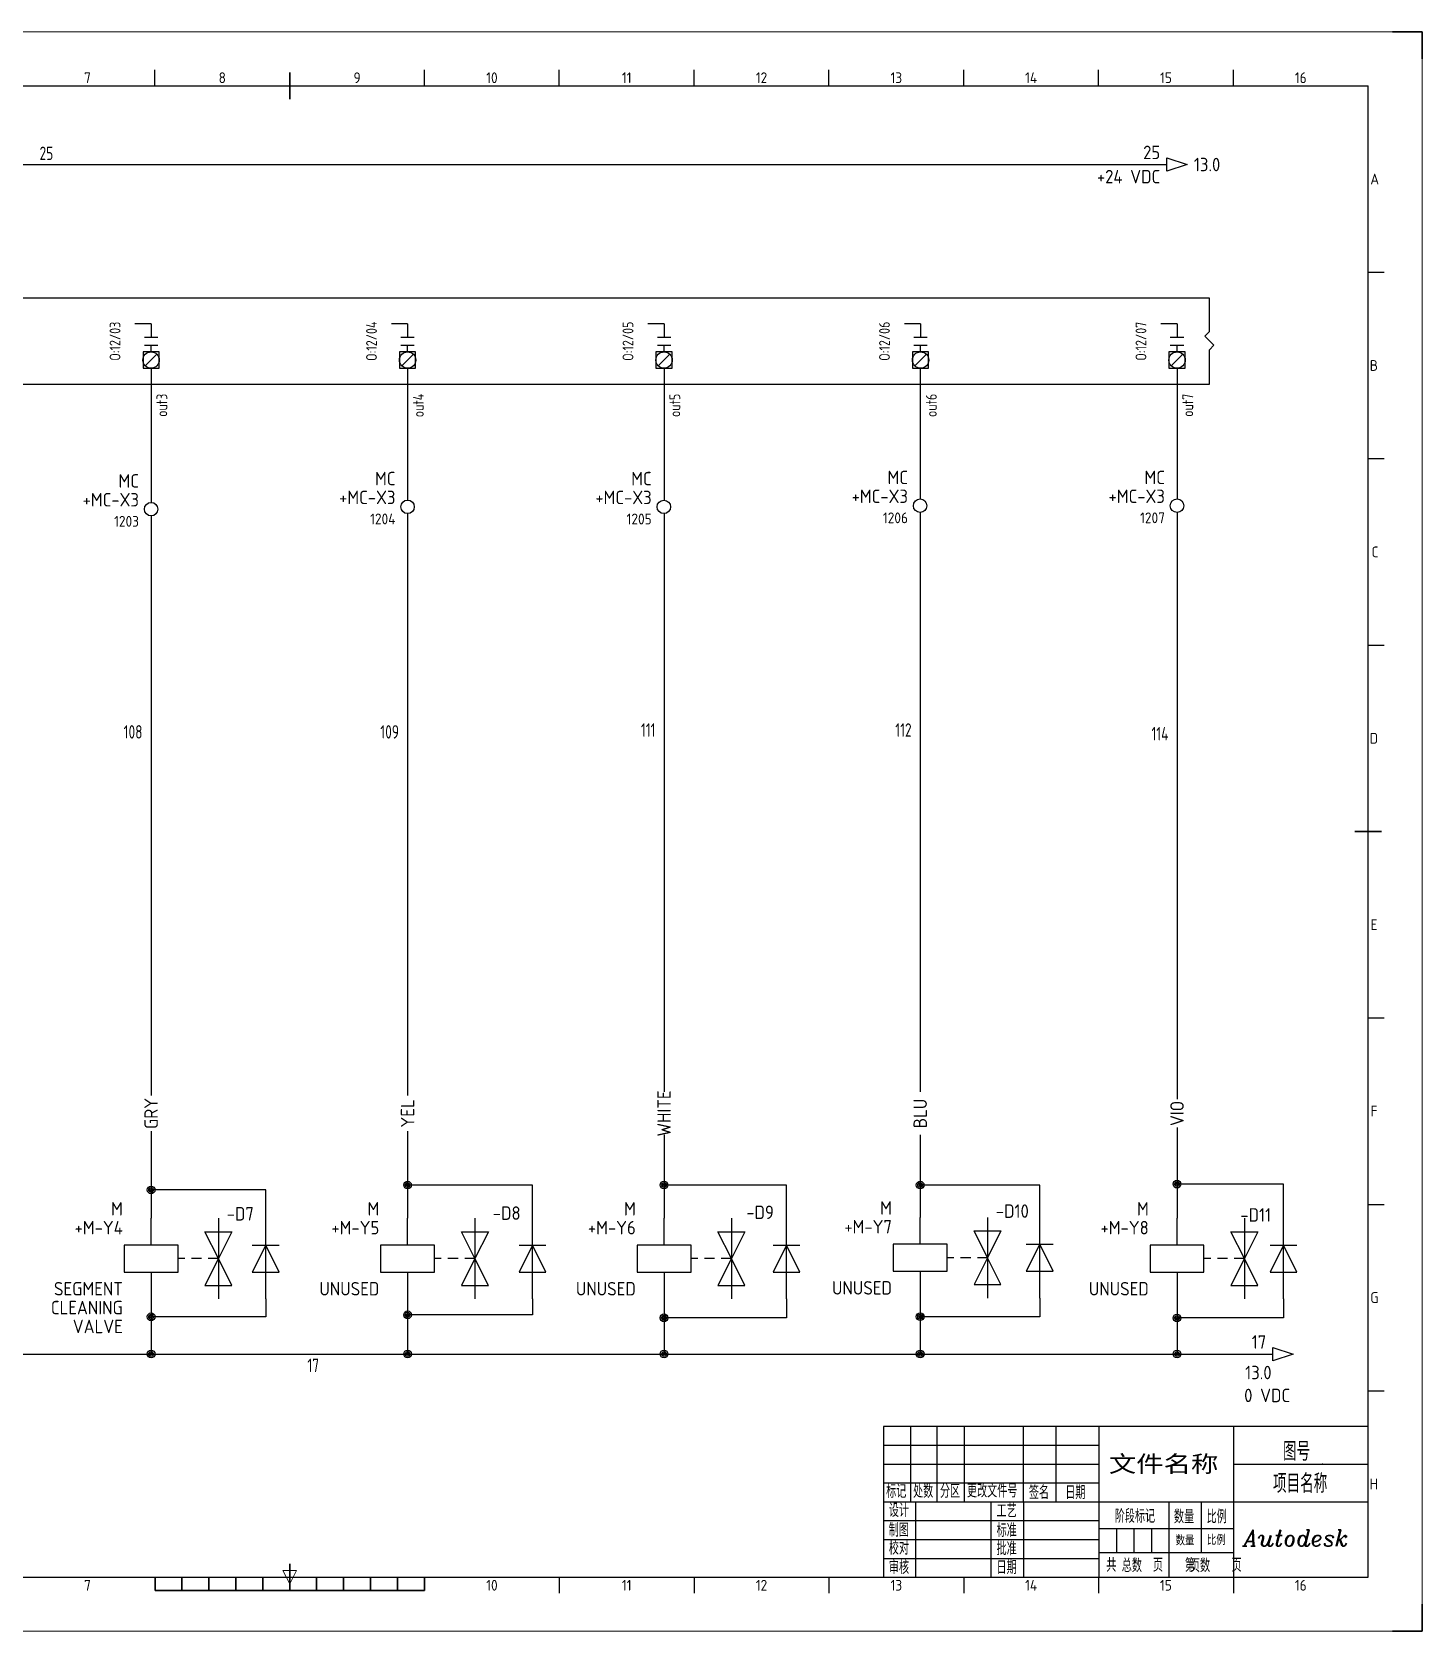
# Model space of a CAD drawing. Header units: millimetres. Extents: x 0 to 841, y 0 to 594.
# Drawn here: x 325 to 841, y 0 to 594 of the extents above; entities that cross this region are included whole.
import ezdxf
from ezdxf.enums import TextEntityAlignment as Align

# ---------------------------------------------------------------- set-up
doc = ezdxf.new("R2010")
doc.units = ezdxf.units.MM
doc.header["$LTSCALE"] = 12
for name, color, linetype in [('AE_BOR', 1, 'Continuous'), ('BLK_0.75mm^2', 7, 'Continuous'), ('BLU_0.5mm^2', 5, 'Continuous'), ('BLU_1.0mm^2', 5, 'Continuous'), ('DESC', 150, 'Continuous'), ('GRN_2.5mm^2', 3, 'Continuous'), ('GRY_0.5mm^2', 9, 'Continuous'), ('LOC', 8, 'Continuous'), ('MISC', 7, 'Continuous'), ('SYMS', 7, 'Continuous'), ('TAGS', 150, 'Continuous'), ('TERMS', 123, 'Continuous'), ('VIO_0.5mm^2', 190, 'Continuous'), ('WHT_0.5mm^2', 7, 'Continuous'), ('WIRENO', 72, 'Continuous'), ('WIREREF', 52, 'Continuous'), ('XREF', 7, 'Continuous'), ('YEL_0.5mm^2', 2, 'Continuous'), ('图框_外框线', 7, 'Continuous'), ('图框_标题栏属性', 1, 'Continuous'), ('图框_标题栏文字', 6, 'Continuous')]:
    doc.layers.add(name, color=color, linetype=linetype)
doc.styles.get("Standard").update_dxf_attribs({"font": 'txt.shx', "bigfont": 'gbcbig.shx'})
doc.styles.add('WD', font='isocp2.shx')
doc.styles.add('WD_IEC', font='isocp2.shx', dxfattribs={"width": 0.9, "height": 4, "bigfont": 'gbcbig.shx'})
doc.styles.add('工程字', font='gbenor.shx', dxfattribs={"bigfont": 'gbcbig.shx'})

# ---------------------------------------------------------------- blocks, each defined once
blk = doc.blocks.new('gb_a1')
for p, q in [((20, 574), (821, 574)), ((821, 20), (821, 574)), ((20, 20), (821, 20))]:
    blk.add_line(p, q)
at = {"layer": 'AE_BOR', "color": 1, "lineweight": 15}
for p, q in [((0, 594), (841, 594)), ((841, 594), (841, 0)), ((420.5, 17.5), (418, 22.5)), ((418, 22.5), (423, 22.5)), ((423, 22.5), (420.5, 17.5)), ((841, 0), (0, 0))]:
    blk.add_line(p, q, dxfattribs=at)
at = {"layer": 'AE_BOR', "lineweight": 30}
for p, q in [((841, 594), (830, 594)), ((841, 584), (841, 594)), ((841, 0), (841, 10)), ((841, 0), (830, 0))]:
    blk.add_line(p, q, dxfattribs=at)
at = {"layer": 'AE_BOR'}
for p, q in [((370.4375, 574), (370.4375, 580)), ((470.5625, 574), (470.5625, 580)), ((520.625, 574), (520.625, 580)), ((570.6875, 574), (570.6875, 580)), ((620.75, 574), (620.75, 580)), ((670.8125, 574), (670.8125, 580)), ((720.875, 574), (720.875, 580)), ((770.9375, 574), (770.9375, 580)), ((821, 504.75), (827, 504.75)), ((821, 435.5), (827, 435.5)), ((821, 366.25), (827, 366.25)), ((821, 227.75), (827, 227.75)), ((821, 158.5), (827, 158.5)), ((821, 89.25), (827, 89.25)), ((520.625, 20), (520.625, 14)), ((570.6875, 20), (570.6875, 14)), ((620.75, 20), (620.75, 14)), ((670.8125, 20), (670.8125, 14)), ((720.875, 20), (720.875, 14)), ((770.9375, 20), (770.9375, 14))]:
    blk.add_line(p, q, dxfattribs=at)
at = {"layer": 'AE_BOR', "color": 2, "lineweight": 30}
for p, q in [((420.5, 574), (420.5, 579)), ((420.5, 569), (420.5, 574)), ((816, 297), (826, 297)), ((420.5, 20), (420.5, 25)), ((370.5, 20), (370.5, 15)), ((380.5, 20), (380.5, 15)), ((390.5, 20), (390.5, 15)), ((400.5, 20), (400.5, 15)), ((410.5, 20), (410.5, 15)), ((420.5, 20), (420.5, 15)), ((430.5, 20), (430.5, 15)), ((440.5, 20), (440.5, 15)), ((450.5, 20), (450.5, 15)), ((460.5, 20), (460.5, 15)), ((470.5, 20), (470.5, 15)), ((370.5, 15), (470.5, 15))]:
    blk.add_line(p, q, dxfattribs=at)
at = {"layer": 'AE_BOR', "style": 'WD_IEC'}
for s, p in [('7', (345.40625, 575)), ('8', (395.46875, 575)), ('9', (445.53125, 575)), ('10', (495.59375, 575)), ('11', (545.65625, 575)), ('12', (595.71875, 575)), ('13', (645.78125, 575)), ('14', (695.84375, 575)), ('15', (745.90625, 575)), ('16', (795.96875, 575)), ('7', (345.40625, 15)), ('10', (495.59375, 15)), ('11', (545.65625, 15)), ('12', (595.71875, 15)), ('13', (645.78125, 15)), ('14', (695.84375, 15)), ('15', (745.90625, 15)), ('16', (795.96875, 15))]:
    blk.add_text(s, height=4, dxfattribs=at).set_placement(p, align=Align.CENTER)
for s, p in [('A', (825.04762, 539.375)), ('B', (824.66667, 470.125)), ('C', (824.85714, 400.875)), ('D', (824.66667, 331.625)), ('E', (824.47619, 262.375)), ('F', (824.47619, 193.125)), ('G', (824.85714, 123.875)), ('H', (824.66667, 54.625))]:
    blk.add_text(s, height=4, dxfattribs=at).set_placement(p, align=Align.MIDDLE_RIGHT)
blk = doc.blocks.new('PLCIO_2375$$1')
at = {"layer": 'SYMS'}
for p, q in [((70, 16), (70, -16)), ((774, 16), (70, 16)), ((774, 3.59), (774, 16)), ((92.25, 10), (92.25, 4)), ((98.25, 10), (92.25, 10)), ((93.1, 4.85), (97.4, 9.15)), ((98.25, 4), (98.25, 10)), ((190.5, 6.5), (184.5, 6.5)), ((190.5, 6.5), (190.5, 1.5)), ((285.75, 6.5), (279.75, 6.5)), ((285.75, 6.5), (285.75, 1.5)), ((381, 6.5), (375, 6.5)), ((381, 6.5), (381, 1.5)), ((476.25, 6.5), (470.25, 6.5)), ((476.25, 6.5), (476.25, 1.5)), ((571.5, 6.5), (565.5, 6.5)), ((571.5, 6.5), (571.5, 1.5)), ((666.75, 6.5), (660.75, 6.5)), ((666.75, 6.5), (666.75, 1.5)), ((762, 6.5), (756, 6.5)), ((762, 6.5), (762, 1.5)), ((92.25, 4), (98.25, 4)), ((92.75, 1.5), (97.75, 1.5)), ((95.25, 4), (95.25, 1.5)), ((188, 1.5), (193, 1.5)), ((283.25, 1.5), (288.25, 1.5)), ((378.5, 1.5), (383.5, 1.5)), ((473.75, 1.5), (478.75, 1.5)), ((569, 1.5), (574, 1.5)), ((664.25, 1.5), (669.25, 1.5)), ((759.5, 1.5), (764.5, 1.5)), ((772.3, 1.89), (774, 3.59)), ((775.7, -1.5), (772.3, 1.89)), ((92.25, -4), (92.25, -10)), ((98.25, -4), (92.25, -4)), ((92.75, -1.5), (97.75, -1.5)), ((93.1, -9.15), (97.4, -4.85)), ((95.25, -4), (95.25, -1.5)), ((98.25, -10), (98.25, -4)), ((187.5, -4), (187.5, -10)), ((193.5, -4), (187.5, -4)), ((188, -1.5), (193, -1.5)), ((188.35, -9.15), (192.65, -4.85)), ((190.5, -4), (190.5, -1.5)), ((193.5, -10), (193.5, -4)), ((282.75, -4), (282.75, -10)), ((288.75, -4), (282.75, -4)), ((283.25, -1.5), (288.25, -1.5)), ((283.6, -9.15), (287.9, -4.85)), ((285.75, -4), (285.75, -1.5)), ((288.75, -10), (288.75, -4)), ((378, -4), (378, -10)), ((384, -4), (378, -4)), ((378.5, -1.5), (383.5, -1.5)), ((378.85, -9.15), (383.15, -4.85)), ((381, -4), (381, -1.5)), ((384, -10), (384, -4)), ((473.25, -4), (473.25, -10)), ((479.25, -4), (473.25, -4)), ((473.75, -1.5), (478.75, -1.5)), ((474.1, -9.15), (478.4, -4.85)), ((476.25, -4), (476.25, -1.5)), ((479.25, -10), (479.25, -4)), ((568.5, -4), (568.5, -10)), ((574.5, -4), (568.5, -4)), ((569, -1.5), (574, -1.5)), ((569.35, -9.15), (573.65, -4.85)), ((571.5, -4), (571.5, -1.5)), ((574.5, -10), (574.5, -4)), ((663.75, -4), (663.75, -10)), ((669.75, -4), (663.75, -4)), ((664.25, -1.5), (669.25, -1.5)), ((664.6, -9.15), (668.9, -4.85)), ((666.75, -4), (666.75, -1.5)), ((669.75, -10), (669.75, -4)), ((759, -4), (759, -10)), ((765, -4), (759, -4)), ((759.5, -1.5), (764.5, -1.5)), ((759.85, -9.15), (764.15, -4.85)), ((762, -4), (762, -1.5)), ((765, -10), (765, -4)), ((774, -3.2), (775.7, -1.5)), ((774, -16), (774, -3.2)), ((92.25, -10), (98.25, -10)), ((187.5, -10), (193.5, -10)), ((282.75, -10), (288.75, -10)), ((378, -10), (384, -10)), ((473.25, -10), (479.25, -10)), ((568.5, -10), (574.5, -10)), ((663.75, -10), (669.75, -10)), ((759, -10), (765, -10)), ((70, -16), (774, -16))]:
    blk.add_line(p, q, dxfattribs=at)
for centre in [(95.25, 7), (95.25, -7), (190.5, -7), (285.75, -7), (381, -7), (476.25, -7), (571.5, -7), (666.75, -7), (762, -7)]:
    blk.add_circle(centre, 3.04, dxfattribs=at)
at = {"layer": 'SYMS', "style": 'WD_IEC', "width": 0.9}
blk.add_attdef('TERMDESC02R', text='', height=4, rotation=90, dxfattribs=at).set_placement((99.33, 18), align=Align.TOP_LEFT)
for tag, p in [('DESCA02', (92.25, 22)), ('DESCB02', (97.25, 22)), ('DESCC02', (102.25, 22)), ('DESCD02', (107.25, 22)), ('DESCE02', (112.25, 22)), ('DESCA03', (187.5, 22)), ('DESCB03', (192.5, 22)), ('DESCC03', (197.5, 22)), ('DESCD03', (202.5, 22)), ('DESCE03', (207.5, 22)), ('DESCA04', (282.75, 22)), ('DESCB04', (287.75, 22)), ('DESCC04', (292.75, 22)), ('DESCD04', (297.75, 22)), ('DESCE04', (302.75, 22)), ('DESCA05', (378, 22)), ('DESCB05', (383, 22)), ('DESCC05', (388, 22)), ('DESCD05', (393, 22)), ('DESCE05', (398, 22)), ('DESCA06', (473.25, 22)), ('DESCB06', (478.25, 22)), ('DESCC06', (483.25, 22)), ('DESCD06', (488.25, 22)), ('DESCE06', (493.25, 22)), ('DESCA07', (568.5, 22)), ('DESCB07', (573.5, 22)), ('DESCC07', (578.5, 22)), ('DESCD07', (583.5, 22)), ('DESCE07', (588.5, 22)), ('DESCA08', (663.75, 22)), ('DESCB08', (668.75, 22)), ('DESCC08', (673.75, 22)), ('DESCD08', (678.75, 22)), ('DESCE08', (683.75, 22)), ('DESCA09', (759, 22)), ('DESCB09', (764, 22)), ('DESCC09', (769, 22)), ('DESCD09', (774, 22)), ('DESCE09', (779, 22))]:
    blk.add_attdef(tag, p, '', height=4, rotation=90, dxfattribs=at)
at = {"layer": 'SYMS', "style": 'WD_IEC'}
for tag, width, p in [('TERM02R', 0.9, (89.25, 8.5)), ('INST', 0.8, (-47, 0)), ('LOC', 0.8, (-42, 0)), ('MFG', 0.8, (49, 0)), ('CAT', 0.8, (54, 0)), ('LINE1', 0.9, (59, 0)), ('LINE2', 0.9, (64, 0)), ('DESC', 0.9, (69.05, 0)), ('TAG', 0.8, (75.71, 0)), ('TERM02L', 0.9, (89.25, -8.5)), ('TERM03', 0.9, (184.5, -10)), ('TERM04', 0.9, (279.75, -10)), ('TERM05', 0.9, (375, -10)), ('TERM06', 0.9, (470.25, -10)), ('TERM07', 0.9, (565.5, -10)), ('TERM08', 0.9, (660.75, -10)), ('TERM09', 0.9, (756, -10))]:
    blk.add_attdef(tag, text='', height=4, rotation=90, dxfattribs=dict(at, width=width)).set_placement(p, align=Align.CENTER)
at = {"layer": 'SYMS', "style": 'WD_IEC', "width": 0.9, "flags": 1}
for tag, p in [('X2TERM02R', (95.25, 10)), ('X8TERM02L', (95.25, -10)), ('X8TERM03L', (190.5, -10)), ('X8TERM04L', (285.75, -10)), ('X8TERM05L', (381, -10)), ('X8TERM06L', (476.25, -10)), ('X8TERM07L', (571.5, -10)), ('X8TERM08L', (666.75, -10)), ('X8TERM09L', (762, -10))]:
    blk.add_attdef(tag, text='', height=0.64, rotation=90, dxfattribs=at).set_placement(p, align=Align.RIGHT)
at = {"layer": 'SYMS', "style": 'WD_IEC', "width": 0.8}
blk.add_attdef('TAGA02', text='', height=4, rotation=90, dxfattribs=at).set_placement((100.25, 0), align=Align.TOP_CENTER)
for tag, p in [('TAGA03', (185.5, 0)), ('TAGA04', (280.75, 0)), ('TAGA05', (376, 0)), ('TAGA06', (471.25, 0)), ('TAGA07', (566.5, 0)), ('TAGA08', (661.75, 0)), ('TAGA09', (757, 0))]:
    blk.add_attdef(tag, text='', height=4, rotation=90, dxfattribs=at).set_placement(p, align=Align.MIDDLE_CENTER)
at = {"layer": 'SYMS', "linetype": 'Continuous', "style": 'WD_IEC', "width": 0.9, "flags": 9}
blk.add_attdef('ASSYCODE', text='', height=0.64, rotation=90, dxfattribs=at).set_placement((51.72, -7.36), align=Align.CENTER)
at = {"layer": 'SYMS', "style": 'WD_IEC', "width": 0.9}
for tag, p in [('TERMDESC03', (192.5, -11.5)), ('TERMDESC04', (287.75, -11.5)), ('TERMDESC05', (383, -11.5)), ('TERMDESC06', (478.25, -11.5)), ('TERMDESC07', (573.5, -11.5)), ('TERMDESC08', (668.75, -11.5)), ('TERMDESC09', (764, -11.5)), ('TERMDESC02L', (97.25, -18))]:
    blk.add_attdef(tag, text='', height=4, rotation=90, dxfattribs=at).set_placement(p, align=Align.TOP_RIGHT)
blk = doc.blocks.new('VSV1')
for p, q in [((0, 2.5), (0, 7.5)), ((12.5, 7.5), (12.5, -7.5)), ((12.5, 0), (10, 5)), ((10, 5), (15, 5)), ((15, 5), (12.5, 0)), ((6.25, 0), (5, 0)), ((9.38, 0), (7.5, 0)), ((12.5, 0), (10, -5)), ((12.5, 0), (10.62, 0)), ((15, -5), (12.5, 0)), ((0, -2.5), (0, -7.5)), ((10, -5), (15, -5))]:
    blk.add_line(p, q)
blk.add_lwpolyline([(-5, 2.5), (-5, -2.5), (5, -2.5), (5, 2.5)], close=True)
at = {"style": 'WD_IEC'}
for tag, p in [('INST', (-5.25, 11.5)), ('LOC', (-5.25, 8)), ('TAG1', (-5.25, 4.5)), ('DESC1', (-5.25, -6.85)), ('DESC2', (-5.25, -10.35)), ('DESC3', (-5.25, -13.85))]:
    blk.add_attdef(tag, text='', height=2.5, dxfattribs=at).set_placement(p, align=Align.RIGHT)
blk.add_attdef('TERM01', text='', height=2, rotation=90, dxfattribs=at).set_placement((-1, 7.5), align=Align.RIGHT)
at = {"style": 'WD_IEC', "flags": 1}
for tag, p, height in [('X2TERM01', (0, 7.5), 0.32), ('X4LINK', (-5, 0), 0.32), ('X1LINK', (12.5, 0), 0.32), ('ASSYCODE', (1, -4), 1), ('FAMILY', (1, -5.5), 1), ('X8TERM02', (0, -7.5), 0.32), ('CATDESC', (1, -7), 1)]:
    blk.add_attdef(tag, p, '', height=height, dxfattribs=at)
at = {"style": 'WD_IEC', "flags": 9}
for tag, p in [('MFG', (-6, 1)), ('CAT', (-6, -1.5))]:
    blk.add_attdef(tag, text='', height=1.5, dxfattribs=at).set_placement(p, align=Align.RIGHT)
at = {"style": 'WD_IEC'}
blk.add_attdef('TERM02', (-1, -7.5), '', height=2, rotation=90, dxfattribs=at)
at = {"lineweight": 9, "style": 'WD_IEC'}
for tag, p in [('NO', (-5.5, -16.5)), ('NC', (-5.5, -20))]:
    blk.add_attdef(tag, text='', height=2.5, dxfattribs=at).set_placement(p, align=Align.TOP_RIGHT)
for tag, p in [('XREFNO', (-4, -16.5)), ('XREFNC', (-4, -20))]:
    blk.add_attdef(tag, text='', height=2.5, dxfattribs=at).set_placement(p, align=Align.TOP_LEFT)
blk = doc.blocks.new('VDI1')
for p, q in [((0, 7.5), (0, -7.5)), ((0, -2.5), (-2.5, 2.5)), ((-2.5, 2.5), (2.5, 2.5)), ((2.5, 2.5), (0, -2.5)), ((-2.5, -2.5), (2.5, -2.5))]:
    blk.add_line(p, q)
at = {"style": 'WD_IEC'}
for tag, p in [('INST', (-5.5, 10.25)), ('LOC', (-5.5, 6.75)), ('TAG1', (-5.5, 3.25)), ('DESC1', (-5.5, -6.35)), ('DESC2', (-5.5, -9.85)), ('DESC3', (-5.5, -13.35))]:
    blk.add_attdef(tag, text='', height=2.5, dxfattribs=at).set_placement(p, align=Align.RIGHT)
blk.add_attdef('TERM01', text='', height=2, rotation=90, dxfattribs=at).set_placement((-1, 7.5), align=Align.RIGHT)
at = {"style": 'WD_IEC', "flags": 1}
for tag, p, height in [('X2TERM01', (0, 7.5), 0.32), ('ASSYCODE', (1, -4), 1), ('FAMILY', (1, -5.5), 1), ('X8TERM02', (0, -7.5), 0.32), ('CATDESC', (1, -7), 1)]:
    blk.add_attdef(tag, p, '', height=height, dxfattribs=at)
at = {"style": 'WD_IEC', "flags": 9}
for tag, p in [('MFG', (-5.5, -0.25)), ('CAT', (-5.5, -2.75))]:
    blk.add_attdef(tag, text='', height=1.5, dxfattribs=at).set_placement(p, align=Align.RIGHT)
at = {"style": 'WD_IEC'}
blk.add_attdef('TERM02', (-1, -7.5), '', height=2, rotation=90, dxfattribs=at)
blk = doc.blocks.new('VT0_LGENERIC')
at = {"style": 'WD_IEC'}
blk.add_attdef('COLOR', text='', height=2.5, rotation=90, dxfattribs=at).set_placement((0, 0), align=Align.MIDDLE_CENTER)
at = {"style": 'WD_IEC', "flags": 1}
for tag, p, height in [('X2TERM01', (0, 4), 0.16), ('X2_TINY_DOT_DONT_REMOVE', (0, 4), 0.0001), ('X8TERM01', (0, -4), 0.16), ('X8_TINY_DOT_DONT_REMOVE', (0, -4), 0.0001)]:
    blk.add_attdef(tag, p, '', height=height, rotation=90, dxfattribs=at)
blk = doc.blocks.new('HA1S1')
blk.add_lwpolyline([(0, 1.25), (3.75, 0), (0, -1.25)], close=True)
at = {"style": 'WD_IEC'}
for tag, height, flags, p in [('WIRENO', 2.5, 8, (-1.25, 1)), ('SIGCODE', 1, 1, (5, 1.8))]:
    blk.add_attdef(tag, text='', height=height, dxfattribs=dict(at, flags=flags)).set_placement(p, align=Align.RIGHT)
at = {"style": 'WD_IEC', "flags": 1}
blk.add_attdef('X4TERM01', (0, 0), '', height=0.32, dxfattribs=at)
at = {"style": 'WD_IEC'}
blk.add_attdef('XREF', text='', height=2.5, dxfattribs=at).set_placement((5, 0), align=Align.MIDDLE_LEFT)
blk.add_attdef('DESC1', text='', height=2.5, dxfattribs=at).set_placement((-1.25, -1), align=Align.TOP_RIGHT)
blk = doc.blocks.new('WD_WNH')
at = {"linetype": 'Continuous', "style": 'WD_IEC', "width": 0.8}
blk.add_attdef('WIRENO', text='', height=2.5, dxfattribs=at).set_placement((0, 0.75), align=Align.CENTER)
at = {"style": 'WD_IEC', "flags": 1}
for tag, p in [('W08USER', (0, 0.375)), ('W04USER', (0, 0.875)), ('W05USER', (0, 0.75)), ('W09USER', (0, 0.25)), ('W03USER', (0, 1)), ('W06USER', (0, 0.625)), ('W07USER', (0, 0.5)), ('W02USER', (0, 1.125)), ('W01USER', (0, 1.25)), ('W10USER', (0, 0.125))]:
    blk.add_attdef(tag, text='', height=0.08, dxfattribs=at).set_placement(p, align=Align.CENTER)
blk = doc.blocks.new('WD_WNV')
at = {"linetype": 'Continuous', "style": 'WD_IEC', "width": 0.8}
blk.add_attdef('WIRENO', text='', height=2.5, dxfattribs=at).set_placement((-1.6, 0), align=Align.MIDDLE_RIGHT)
at = {"style": 'WD_IEC', "flags": 1}
for tag, p in [('W08USER', (-1, 0.375)), ('W04USER', (-1, 0.875)), ('W05USER', (-1, 0.75)), ('W09USER', (-1, 0.25)), ('W03USER', (-1, 1)), ('W06USER', (-1, 0.625)), ('W07USER', (-1, 0.5)), ('W02USER', (-1, 1.125)), ('W01USER', (-1, 1.25)), ('W10USER', (-1, 0.125))]:
    blk.add_attdef(tag, text='', height=0.08, dxfattribs=at).set_placement(p, align=Align.CENTER)
blk = doc.blocks.new('CorpLogoBlock')
at = {"insert": (-46.09, 17.54), "char_height": 6, "width": 37.2055, "attachment_point": 1, "style": '工程字'}
blk.add_mtext('{\\Fitalic|c0;Autodesk}', dxfattribs=at)
blk = doc.blocks.new('GB_TitleBlock')
at = {"lineweight": -3}
for p, q in [((-50, 42), (0, 42)), ((-50, 28), (0, 28))]:
    blk.add_line(p, q, dxfattribs=at)
blk.add_point((-16.99, 42), dxfattribs=at)
at = {"layer": '图框_外框线'}
for p, q in [((-170, 56), (-170, 28)), ((-160, 28), (-160, 56)), ((-150, 56), (-150, 28)), ((-128, 28), (-128, 56)), ((-116, 56), (-116, 28)), ((-100, 56), (-100, 0)), ((-50, 56), (-50, 0)), ((-180, 49), (-100, 49)), ((-180, 42), (-100, 42)), ((-180, 35), (-100, 35)), ((-180, 28), (-50, 28)), ((-168, 0), (-168, 28)), ((-140, 0), (-140, 28)), ((-128, 28), (-128, 0)), ((-74, 28), (-74, 0)), ((-62, 28), (-62, 9)), ((-180, 21), (-100, 21)), ((-50, 18), (-100, 18)), ((-93.5, 18), (-93.5, 9)), ((-87, 18), (-87, 9)), ((-80.5, 18), (-80.5, 9)), ((-180, 14), (-100, 14)), ((-180, 7), (-100, 7)), ((-50, 9), (-100, 9))]:
    blk.add_line(p, q, dxfattribs=at)
blk.add_lwpolyline([(0, 56), (-180, 56), (-180, 0), (0, 0), (0, 56)], dxfattribs=at)
at = {"style": 'WD', "flags": 1}
blk.add_attdef('WD_TB', (-168.38, 50.46), '', height=2, dxfattribs=at)
at = {"layer": '图框_标题栏属性', "style": '工程字'}
for tag, p in [('REV3', (-179.58, 50.91)), ('REV2', (-179.43, 43.49)), ('REV1', (-179.43, 36.77))]:
    blk.add_attdef(tag, p, '', height=3, dxfattribs=at)
for tag, height, width, p, p2 in [('REV3DET', 3, 13.288798, (-148.76, 50.77), (-130.49, 50.77)), ('BY3', 3, 6.930672, (-126.95, 50.77), (-117.42, 50.77)), ('RD3', 3, 9.096075, (-114.66, 50.77), (-102.16, 50.77)), ('REV2DET', 3, 1.39216, (-148.76, 43.77), (-130.49, 43.77)), ('BY2', 3, 6.930672, (-126.95, 43.77), (-117.42, 43.77)), ('RD2', 3, 9.096075, (-114.66, 43.77), (-102.16, 43.77)), ('文件名称', 7, 2.04191, (-96.3, 38.33), (-55.63, 38.33)), ('REV1DET', 3, 13.288798, (-148.76, 36.77), (-130.49, 36.77)), ('BY1', 3, 6.930672, (-126.95, 36.77), (-117.42, 36.77)), ('RD1', 3, 9.096075, (-114.66, 36.77), (-102.16, 36.77))]:
    blk.add_attdef(tag, text='', height=height, dxfattribs=dict(at, width=width)).set_placement(p, p2, align=Align.FIT)
for tag, p in [('图号', (-26.57, 46.93)), ('项目名称', (-25.25, 35.16))]:
    blk.add_attdef(tag, text='', height=7, dxfattribs=at).set_placement(p, align=Align.MIDDLE)
at = {"layer": '图框_标题栏属性', "lineweight": -3}
for tag, p in [('设计', (-163.59, 22.3)), ('工艺', (-123.59, 22.3)), ('制图', (-163.59, 15.3)), ('标准', (-123.59, 15.3)), ('校对', (-163.59, 8.3)), ('批准', (-123.59, 8.3)), ('审核', (-163.59, 1.3)), ('日期', (-123.59, 1.3))]:
    blk.add_attdef(tag, p, '', height=5, dxfattribs=at)
at = {"layer": '图框_标题栏属性', "style": '工程字'}
for tag, height, p in [('数量', 3.5, (-68.02, 13.58)), ('比例', 3.5, (-56.4, 13.74)), ('总数', 5, (-87.74, 4.36)), ('页数', 5, (-62.45, 4.36))]:
    blk.add_attdef(tag, text='', height=height, dxfattribs=at).set_placement(p, align=Align.MIDDLE_CENTER)
at = {"layer": '图框_标题栏文字', "style": '工程字'}
for s, p in [('标记', (-179, 29.44)), ('处数', (-169, 29.44)), ('分区', (-159, 29.44)), ('更改文件号', (-149, 29.59)), ('签名', (-126, 29)), ('日期', (-112.47, 28.98)), ('设计', (-177.99, 22.35)), ('工艺', (-138.02, 22.15)), ('阶段标记', (-94.11, 20.2)), ('数量', (-72.11, 20)), ('比例', (-60, 20)), ('制图', (-178.04, 15.02)), ('标准', (-137.99, 14.92)), ('校对', (-177.99, 8.33)), ('批准', (-138.02, 8.15)), ('审核', (-177.99, 1.15)), ('日期', (-138.02, 1.15)), ('共     页   第     页', (-97.24, 2))]:
    blk.add_text(s, height=5, dxfattribs=at).set_placement(p)
blk = doc.blocks.new('wddot')
for radius in [0.72, 0.449, 0.223]:
    blk.add_circle((0, 0), radius)
blk = doc.blocks.new('VT0002')
blk.add_circle((0, 0), 1.25)
at = {"style": 'WD_IEC'}
for tag, p in [('INST', (-2.25, 7.5)), ('LOC', (-2.25, 4))]:
    blk.add_attdef(tag, text='', height=2.5, dxfattribs=at).set_placement(p, align=Align.RIGHT)
at = {"style": 'WD_IEC', "flags": 1}
for tag, p, height in [('ASSYCODE', (2.75, 10.75), 1), ('CATDESC', (2.75, 9.25), 1), ('MFG', (2.75, 7.25), 1.5), ('CAT', (2.75, 4.75), 1.5), ('X4TERM01', (-1.25, 0), 0.32), ('X4PIN01', (-1.25, 1), 0.4), ('X4TERMDESC01', (-1.25, 0.5), 0.4), ('X2TERM01', (0, 1.25), 0.32), ('X2PIN01', (0, 2.25), 0.4), ('X2TERMDESC01', (0, 1.75), 0.4), ('X8PIN01', (0, -0.25), 0.4), ('X1TERM01', (1.25, 0), 0.32), ('X1PIN01', (1.25, 1), 0.4), ('X1TERMDESC01', (1.25, 0.5), 0.4), ('X8TERM01', (0, -1.25), 0.32), ('X8TERMDESC01', (0, -0.75), 0.4), ('STRIPSEQ', (0, -3), 0.4), ('LINKTERM', (0, -2), 0.4)]:
    blk.add_attdef(tag, p, '', height=height, dxfattribs=at)
at = {"style": 'WD_IEC', "flags": 8}
for tag, height, p in [('TAGSTRIP', 2.5, (-2.25, 0.5)), ('TERM01', 2, (-2.25, -3.25))]:
    blk.add_attdef(tag, text='', height=height, dxfattribs=at).set_placement(p, align=Align.RIGHT)

msp = doc.modelspace()

# ---------------------------------------------------------------- linework, layer by layer
at = {"layer": 'BLK_0.75mm^2'}
for p, q in [((369.03, 185.63), (369.03, 153.34)), ((464.28, 185.63), (464.28, 153.34)), ((559.53, 184.26), (559.53, 153.34)), ((654.65, 184.26), (654.65, 153.67)), ((750.03, 187.01), (750.03, 153.34)), ((411.62, 163.86), (369.03, 163.86)), ((411.62, 153.34), (411.62, 163.86)), ((510.67, 165.65), (464.28, 165.65)), ((510.67, 153.34), (510.67, 165.65)), ((604.99, 165.68), (559.53, 165.68)), ((604.99, 153.34), (604.99, 165.68)), ((699.02, 165.65), (654.65, 165.65)), ((699.02, 153.67), (699.02, 165.65)), ((789.55, 166.02), (750.03, 166.02)), ((789.55, 153.34), (789.55, 166.02)), ((411.62, 123.34), (411.62, 116.73)), ((510.67, 123.34), (510.67, 117.44)), ((604.99, 123.34), (604.99, 116.34)), ((699.02, 123.67), (699.02, 116.77)), ((789.55, 123.34), (789.55, 116.31)), ((411.62, 116.73), (369.03, 116.73)), ((510.67, 117.44), (464.28, 117.44)), ((604.99, 116.34), (559.53, 116.34)), ((699.02, 116.77), (654.65, 116.77)), ((789.55, 116.31), (750.03, 116.31))]:
    msp.add_line(p, q, dxfattribs=at)
at = {"layer": 'BLU_0.5mm^2'}
msp.add_line((654.65, 415.52), (654.65, 200.26), dxfattribs=at)
at = {"layer": 'BLU_1.0mm^2'}
msp.add_line((62.28, 544.76), (746.28, 544.76), dxfattribs=at)
at = {"layer": 'GRN_2.5mm^2'}
for p, q in [((369.03, 123.34), (369.03, 102.88)), ((464.28, 123.34), (464.28, 102.88)), ((559.53, 123.34), (559.53, 102.88)), ((654.65, 123.67), (654.65, 102.88)), ((750.03, 123.34), (750.03, 102.88)), ((60.4, 102.88), (785.65, 102.88))]:
    msp.add_line(p, q, dxfattribs=at)
at = {"layer": 'GRY_0.5mm^2'}
for p, q in [((369.03, 469.13), (369.03, 419.24)), ((464.28, 469.13), (464.28, 420.11)), ((559.53, 469.13), (559.53, 420.09)), ((654.65, 469.13), (654.65, 420.52)), ((750.03, 469.13), (750.03, 420.52)), ((369.03, 414.24), (369.03, 198.89))]:
    msp.add_line(p, q, dxfattribs=at)
at = {"layer": 'VIO_0.5mm^2'}
msp.add_line((750.03, 415.52), (750.03, 197.51), dxfattribs=at)
at = {"layer": 'WHT_0.5mm^2'}
msp.add_line((559.53, 415.09), (559.53, 200.26), dxfattribs=at)
at = {"layer": 'YEL_0.5mm^2'}
msp.add_line((464.28, 415.11), (464.28, 198.89), dxfattribs=at)

# ---------------------------------------------------------------- block references
for name, p in [('gb_a1', (0, 0)), ('CorpLogoBlock', (821, 20))]:
    msp.add_blockref(name, p)
ref = msp.add_blockref('GB_TitleBlock', (821, 20))
ref.add_attrib('页数', '页数', dxfattribs={"layer": '图框_标题栏属性', "height": 5, "style": '工程字'}).set_placement((758.55, 24.36), align=Align.MIDDLE_CENTER)
ref.add_attrib('总数', '总数', dxfattribs={"layer": '图框_标题栏属性', "height": 5, "style": '工程字'}).set_placement((733.26, 24.36), align=Align.MIDDLE_CENTER)
ref.add_attrib('比例', '比例', dxfattribs={"layer": '图框_标题栏属性', "height": 3.5, "style": '工程字'}).set_placement((764.6, 33.74), align=Align.MIDDLE_CENTER)
ref.add_attrib('数量', '数量', dxfattribs={"layer": '图框_标题栏属性', "height": 3.5, "style": '工程字'}).set_placement((752.98, 33.58), align=Align.MIDDLE_CENTER)
ref.add_attrib('项目名称', '项目名称', dxfattribs={"layer": '图框_标题栏属性', "height": 7, "style": '工程字'}).set_placement((795.75, 55.16), align=Align.MIDDLE)
ref.add_attrib('图号', '图号', dxfattribs={"layer": '图框_标题栏属性', "height": 7, "style": '工程字'}).set_placement((794.43, 66.93), align=Align.MIDDLE)
ref.add_attrib('文件名称', '文件名称', dxfattribs={"layer": '图框_标题栏属性', "height": 7, "style": '工程字', "width": 2.04191}).set_placement((724.7, 58.33), (765.37, 58.33), align=Align.FIT)
at = {"layer": 'SYMS'}
ref = msp.add_blockref('HA1S1', (746.28, 544.76), dxfattribs=dict(at, xscale=2, yscale=2, zscale=2))
ref.add_attrib('WIRENO', '25', dxfattribs={"layer": 'WIREREF', "height": 5, "style": 'WD_IEC', "flags": 8}).set_placement((743.78, 546.76), align=Align.RIGHT)
ref.add_attrib('DESC1', '+24 VDC', dxfattribs={"layer": 'DESC', "height": 5, "style": 'WD_IEC'}).set_placement((743.78, 542.76), align=Align.TOP_RIGHT)
ref.add_attrib('XREF', '13.0', dxfattribs={"layer": 'XREF', "height": 5, "style": 'WD_IEC'}).set_placement((756.28, 544.76), align=Align.MIDDLE_LEFT)
ref = msp.add_blockref('PLCIO_2375$$1', (-11.97, 479.13), dxfattribs=at)
ref.add_attrib('LINE1', 'RACK 1', dxfattribs={"layer": 'MISC', "height": 4, "rotation": 90, "style": 'WD_IEC', "width": 0.9}).set_placement((47.03, 479.13), align=Align.CENTER)
ref.add_attrib('LINE2', 'SLOT 2', dxfattribs={"layer": 'MISC', "height": 4, "rotation": 90, "style": 'WD_IEC', "width": 0.9}).set_placement((52.03, 479.13), align=Align.CENTER)
ref.add_attrib('MFG', 'AB', dxfattribs={"layer": 'MISC', "height": 4, "rotation": 90, "style": 'WD_IEC', "width": 0.9}).set_placement((37.03, 479.13), align=Align.CENTER)
ref.add_attrib('LOC', 'MC', dxfattribs={"layer": 'LOC', "height": 4, "rotation": 90, "style": 'WD_IEC', "width": 0.9}).set_placement((64.27, 502.47), align=Align.CENTER)
ref.add_attrib('CAT', '1746-OW16', dxfattribs={"layer": 'MISC', "height": 4, "rotation": 90, "style": 'WD_IEC', "width": 0.9}).set_placement((42.03, 479.13), align=Align.CENTER)
ref.add_attrib('DESC', 'CONTACT OUTPUTS', dxfattribs={"layer": 'DESC', "height": 4, "rotation": 90, "style": 'WD_IEC', "width": 0.9}).set_placement((57.08, 479.13), align=Align.CENTER)
ref.add_attrib('TAG', '-PLC4', dxfattribs={"layer": 'TAGS', "height": 4, "rotation": 90, "style": 'WD_IEC', "width": 0.9}).set_placement((63.74, 479.13), align=Align.CENTER)
ref.add_attrib('TAGA02', 'O:12/00', dxfattribs={"layer": 'TAGS', "height": 4, "rotation": 90, "style": 'WD_IEC', "width": 0.9}).set_placement((73.56, 479.13), align=Align.TOP_CENTER)
ref.add_attrib('TERMDESC02L', 'out0', dxfattribs={"layer": 'TERMS', "height": 4, "rotation": 90, "style": 'WD_IEC', "width": 0.9}).set_placement((85.28, 461.13), align=Align.TOP_RIGHT)
ref.add_attrib('TERMDESC02R', '+V1', dxfattribs={"layer": 'TERMS', "height": 4, "rotation": 90, "style": 'WD_IEC', "width": 0.9}).set_placement((87.36, 497.13), align=Align.TOP_LEFT)
ref.add_attrib('TAGA03', 'O:12/01', dxfattribs={"layer": 'TAGS', "height": 4, "rotation": 90, "style": 'WD_IEC', "width": 0.9}).set_placement((165.13, 479.13), align=Align.MIDDLE_CENTER)
ref.add_attrib('TERMDESC03', 'out1', dxfattribs={"layer": 'TERMS', "height": 4, "rotation": 90, "style": 'WD_IEC', "width": 0.9}).set_placement((180.53, 459.63), align=Align.TOP_RIGHT)
ref.add_attrib('TAGA04', 'O:12/02', dxfattribs={"layer": 'TAGS', "height": 4, "rotation": 90, "style": 'WD_IEC', "width": 0.9}).set_placement((260.38, 479.13), align=Align.MIDDLE_CENTER)
ref.add_attrib('TERMDESC04', 'out2', dxfattribs={"layer": 'TERMS', "height": 4, "rotation": 90, "style": 'WD_IEC', "width": 0.9}).set_placement((275.78, 459.63), align=Align.TOP_RIGHT)
ref.add_attrib('TAGA05', 'O:12/03', dxfattribs={"layer": 'TAGS', "height": 4, "rotation": 90, "style": 'WD_IEC', "width": 0.9}).set_placement((355.63, 479.13), align=Align.MIDDLE_CENTER)
ref.add_attrib('TERMDESC05', 'out3', dxfattribs={"layer": 'TERMS', "height": 4, "rotation": 90, "style": 'WD_IEC', "width": 0.9}).set_placement((371.03, 459.63), align=Align.TOP_RIGHT)
ref.add_attrib('TAGA06', 'O:12/04', dxfattribs={"layer": 'TAGS', "height": 4, "rotation": 90, "style": 'WD_IEC', "width": 0.9}).set_placement((450.88, 479.13), align=Align.MIDDLE_CENTER)
ref.add_attrib('TERMDESC06', 'out4', dxfattribs={"layer": 'TERMS', "height": 4, "rotation": 90, "style": 'WD_IEC', "width": 0.9}).set_placement((466.28, 459.63), align=Align.TOP_RIGHT)
ref.add_attrib('TAGA07', 'O:12/05', dxfattribs={"layer": 'TAGS', "height": 4, "rotation": 90, "style": 'WD_IEC', "width": 0.9}).set_placement((546.13, 479.13), align=Align.MIDDLE_CENTER)
ref.add_attrib('TERMDESC07', 'out5', dxfattribs={"layer": 'TERMS', "height": 4, "rotation": 90, "style": 'WD_IEC', "width": 0.9}).set_placement((561.53, 459.63), align=Align.TOP_RIGHT)
ref.add_attrib('TAGA08', 'O:12/06', dxfattribs={"layer": 'TAGS', "height": 4, "rotation": 90, "style": 'WD_IEC', "width": 0.9}).set_placement((641.38, 479.13), align=Align.MIDDLE_CENTER)
ref.add_attrib('TERMDESC08', 'out6', dxfattribs={"layer": 'TERMS', "height": 4, "rotation": 90, "style": 'WD_IEC', "width": 0.9}).set_placement((656.78, 459.63), align=Align.TOP_RIGHT)
ref.add_attrib('TAGA09', 'O:12/07', dxfattribs={"layer": 'TAGS', "height": 4, "rotation": 90, "style": 'WD_IEC', "width": 0.9}).set_placement((736.63, 479.13), align=Align.MIDDLE_CENTER)
ref.add_attrib('TERMDESC09', 'out7', dxfattribs={"layer": 'TERMS', "height": 4, "rotation": 90, "style": 'WD_IEC', "width": 0.9}).set_placement((752.03, 459.63), align=Align.TOP_RIGHT)
ref = msp.add_blockref('VT0002', (369.03, 416.74), dxfattribs=dict(at, xscale=2, yscale=2, zscale=2))
ref.add_attrib('TAGSTRIP', '+MC-X3', dxfattribs={"layer": 'TAGS', "height": 5, "style": 'WD_IEC', "flags": 8}).set_placement((364.53, 417.74), align=Align.RIGHT)
ref.add_attrib('LOC', 'MC', dxfattribs={"layer": 'LOC', "height": 5, "style": 'WD_IEC'}).set_placement((364.53, 424.74), align=Align.RIGHT)
ref.add_attrib('TERM01', '1203', dxfattribs={"layer": 'TERMS', "height": 4, "style": 'WD_IEC', "flags": 8}).set_placement((364.53, 410.24), align=Align.RIGHT)
ref = msp.add_blockref('VT0002', (464.28, 417.61), dxfattribs=dict(at, xscale=2, yscale=2, zscale=2))
ref.add_attrib('TAGSTRIP', '+MC-X3', dxfattribs={"layer": 'TAGS', "height": 5, "style": 'WD_IEC', "flags": 8}).set_placement((459.78, 418.61), align=Align.RIGHT)
ref.add_attrib('LOC', 'MC', dxfattribs={"layer": 'LOC', "height": 5, "style": 'WD_IEC'}).set_placement((459.78, 425.61), align=Align.RIGHT)
ref.add_attrib('TERM01', '1204', dxfattribs={"layer": 'TERMS', "height": 4, "style": 'WD_IEC', "flags": 8}).set_placement((459.78, 411.11), align=Align.RIGHT)
ref = msp.add_blockref('VT0002', (559.43, 417.59), dxfattribs=dict(at, xscale=2, yscale=2, zscale=2))
ref.add_attrib('TAGSTRIP', '+MC-X3', dxfattribs={"layer": 'TAGS', "height": 5, "style": 'WD_IEC', "flags": 8}).set_placement((554.93, 418.59), align=Align.RIGHT)
ref.add_attrib('LOC', 'MC', dxfattribs={"layer": 'LOC', "height": 5, "style": 'WD_IEC'}).set_placement((554.93, 425.59), align=Align.RIGHT)
ref.add_attrib('TERM01', '1205', dxfattribs={"layer": 'TERMS', "height": 4, "style": 'WD_IEC', "flags": 8}).set_placement((554.93, 411.09), align=Align.RIGHT)
ref = msp.add_blockref('VT0002', (654.61, 418.02), dxfattribs=dict(at, xscale=2, yscale=2, zscale=2))
ref.add_attrib('TAGSTRIP', '+MC-X3', dxfattribs={"layer": 'TAGS', "height": 5, "style": 'WD_IEC', "flags": 8}).set_placement((650.11, 419.02), align=Align.RIGHT)
ref.add_attrib('LOC', 'MC', dxfattribs={"layer": 'LOC', "height": 5, "style": 'WD_IEC'}).set_placement((650.11, 426.02), align=Align.RIGHT)
ref.add_attrib('TERM01', '1206', dxfattribs={"layer": 'TERMS', "height": 4, "style": 'WD_IEC', "flags": 8}).set_placement((650.11, 411.52), align=Align.RIGHT)
ref = msp.add_blockref('VT0002', (750.03, 418.02), dxfattribs=dict(at, xscale=2, yscale=2, zscale=2))
ref.add_attrib('TAGSTRIP', '+MC-X3', dxfattribs={"layer": 'TAGS', "height": 5, "style": 'WD_IEC', "flags": 8}).set_placement((745.53, 419.02), align=Align.RIGHT)
ref.add_attrib('LOC', 'MC', dxfattribs={"layer": 'LOC', "height": 5, "style": 'WD_IEC'}).set_placement((745.53, 426.02), align=Align.RIGHT)
ref.add_attrib('TERM01', '1207', dxfattribs={"layer": 'TERMS', "height": 4, "style": 'WD_IEC', "flags": 8}).set_placement((745.53, 411.52), align=Align.RIGHT)
ref = msp.add_blockref('VT0_LGENERIC', (369.03, 192.26), dxfattribs=dict(at, xscale=2, yscale=2, zscale=2))
ref.add_attrib('COLOR', 'GRY', dxfattribs={"layer": 'MISC', "height": 5, "rotation": 90, "style": 'WD_IEC'}).set_placement((369.03, 192.26), align=Align.MIDDLE_CENTER)
ref = msp.add_blockref('VT0_LGENERIC', (464.28, 192.26), dxfattribs=dict(at, xscale=2, yscale=2, zscale=2))
ref.add_attrib('COLOR', 'YEL', dxfattribs={"layer": 'MISC', "height": 5, "rotation": 90, "style": 'WD_IEC'}).set_placement((464.28, 192.26), align=Align.MIDDLE_CENTER)
ref = msp.add_blockref('VT0_LGENERIC', (559.53, 192.26), dxfattribs=dict(at, xscale=2, yscale=2, zscale=2))
ref.add_attrib('COLOR', 'WHITE', dxfattribs={"layer": 'MISC', "height": 5, "rotation": 90, "style": 'WD_IEC'}).set_placement((559.53, 192.26), align=Align.MIDDLE_CENTER)
ref = msp.add_blockref('VT0_LGENERIC', (654.65, 192.26), dxfattribs=dict(at, xscale=2, yscale=2, zscale=2))
ref.add_attrib('COLOR', 'BLU', dxfattribs={"layer": 'MISC', "height": 5, "rotation": 90, "style": 'WD_IEC'}).set_placement((654.65, 192.26), align=Align.MIDDLE_CENTER)
ref = msp.add_blockref('VT0_LGENERIC', (750.03, 192.26), dxfattribs=dict(at, xscale=2, yscale=2, zscale=2))
ref.add_attrib('COLOR', 'VIO', dxfattribs={"layer": 'MISC', "height": 5, "rotation": 90, "style": 'WD_IEC'}).set_placement((750.03, 192.26), align=Align.MIDDLE_CENTER)
at = {"layer": 'SYMS', "xscale": 2, "yscale": 2, "zscale": 2}
for p in [(464.28, 165.65), (559.53, 165.68), (654.65, 165.65), (750.03, 166.02), (369.03, 163.86), (464.28, 117.44), (369.03, 116.73), (559.53, 116.34), (654.65, 116.77), (750.03, 116.31), (369.03, 102.88), (464.28, 102.88), (559.53, 102.88), (654.65, 102.88), (750.03, 102.88)]:
    msp.add_blockref('wddot', p, dxfattribs=at)
at = {"layer": 'SYMS'}
ref = msp.add_blockref('VSV1', (369.03, 138.34), dxfattribs=dict(at, xscale=2, yscale=2, zscale=2))
ref.add_attrib('TAG1', '+M-Y4', dxfattribs={"layer": 'TAGS', "height": 5, "style": 'WD_IEC'}).set_placement((358.53, 147.34), align=Align.RIGHT)
ref.add_attrib('LOC', 'M', dxfattribs={"layer": 'LOC', "height": 5, "style": 'WD_IEC'}).set_placement((358.53, 154.34), align=Align.RIGHT)
ref.add_attrib('DESC1', 'SEGMENT', dxfattribs={"layer": 'DESC', "height": 5, "style": 'WD_IEC'}).set_placement((358.53, 124.64), align=Align.RIGHT)
ref.add_attrib('DESC2', 'CLEANING', dxfattribs={"layer": 'DESC', "height": 5, "style": 'WD_IEC'}).set_placement((358.53, 117.64), align=Align.RIGHT)
ref.add_attrib('DESC3', 'VALVE', dxfattribs={"layer": 'DESC', "height": 5, "style": 'WD_IEC'}).set_placement((358.53, 110.64), align=Align.RIGHT)
ref = msp.add_blockref('VDI1', (411.62, 138.34), dxfattribs=dict(at, xscale=-2, yscale=2, zscale=2, rotation=180))
ref.add_attrib('TAG1', '-D7', dxfattribs={"layer": 'TAGS', "height": 5, "style": 'WD_IEC'}).set_placement((407.18, 152.49), align=Align.RIGHT)
ref = msp.add_blockref('VSV1', (464.28, 138.34), dxfattribs=dict(at, xscale=2, yscale=2, zscale=2))
ref.add_attrib('TAG1', '+M-Y5', dxfattribs={"layer": 'TAGS', "height": 5, "style": 'WD_IEC'}).set_placement((453.78, 147.34), align=Align.RIGHT)
ref.add_attrib('LOC', 'M', dxfattribs={"layer": 'LOC', "height": 5, "style": 'WD_IEC'}).set_placement((453.78, 154.34), align=Align.RIGHT)
ref.add_attrib('DESC1', 'UNUSED', dxfattribs={"layer": 'DESC', "height": 5, "style": 'WD_IEC'}).set_placement((453.78, 124.64), align=Align.RIGHT)
ref = msp.add_blockref('VDI1', (510.67, 138.34), dxfattribs=dict(at, xscale=-2, yscale=2, zscale=2, rotation=180))
ref.add_attrib('TAG1', '-D8', dxfattribs={"layer": 'TAGS', "height": 5, "style": 'WD_IEC'}).set_placement((506.25, 152.74), align=Align.RIGHT)
ref = msp.add_blockref('VSV1', (559.53, 138.34), dxfattribs=dict(at, xscale=2, yscale=2, zscale=2))
ref.add_attrib('TAG1', '+M-Y6', dxfattribs={"layer": 'TAGS', "height": 5, "style": 'WD_IEC'}).set_placement((549.03, 147.34), align=Align.RIGHT)
ref.add_attrib('LOC', 'M', dxfattribs={"layer": 'LOC', "height": 5, "style": 'WD_IEC'}).set_placement((549.03, 154.34), align=Align.RIGHT)
ref.add_attrib('DESC1', 'UNUSED', dxfattribs={"layer": 'DESC', "height": 5, "style": 'WD_IEC'}).set_placement((549.03, 124.64), align=Align.RIGHT)
ref = msp.add_blockref('VDI1', (604.99, 138.34), dxfattribs=dict(at, xscale=-2, yscale=2, zscale=2, rotation=180))
ref.add_attrib('TAG1', '-D9', dxfattribs={"layer": 'TAGS', "height": 5, "style": 'WD_IEC'}).set_placement((600.29, 153.03), align=Align.RIGHT)
ref = msp.add_blockref('VSV1', (654.65, 138.67), dxfattribs=dict(at, xscale=2, yscale=2, zscale=2))
ref.add_attrib('TAG1', '+M-Y7', dxfattribs={"layer": 'TAGS', "height": 5, "style": 'WD_IEC'}).set_placement((644.15, 147.67), align=Align.RIGHT)
ref.add_attrib('LOC', 'M', dxfattribs={"layer": 'LOC', "height": 5, "style": 'WD_IEC'}).set_placement((644.15, 154.67), align=Align.RIGHT)
ref.add_attrib('DESC1', 'UNUSED', dxfattribs={"layer": 'DESC', "height": 5, "style": 'WD_IEC'}).set_placement((644.15, 124.97), align=Align.RIGHT)
ref = msp.add_blockref('VDI1', (699.02, 138.67), dxfattribs=dict(at, xscale=-2, yscale=2, zscale=2, rotation=180))
ref.add_attrib('TAG1', '-D10', dxfattribs={"layer": 'TAGS', "height": 5, "style": 'WD_IEC'}).set_placement((694.99, 153.48), align=Align.RIGHT)
ref = msp.add_blockref('VSV1', (750.03, 138.34), dxfattribs=dict(at, xscale=2, yscale=2, zscale=2))
ref.add_attrib('TAG1', '+M-Y8', dxfattribs={"layer": 'TAGS', "height": 5, "style": 'WD_IEC'}).set_placement((739.53, 147.34), align=Align.RIGHT)
ref.add_attrib('LOC', 'M', dxfattribs={"layer": 'LOC', "height": 5, "style": 'WD_IEC'}).set_placement((739.53, 154.34), align=Align.RIGHT)
ref.add_attrib('DESC1', 'UNUSED', dxfattribs={"layer": 'DESC', "height": 5, "style": 'WD_IEC'}).set_placement((739.53, 124.64), align=Align.RIGHT)
ref = msp.add_blockref('VDI1', (789.55, 138.34), dxfattribs=dict(at, xscale=-2, yscale=2, zscale=2, rotation=180))
ref.add_attrib('TAG1', '-D11', dxfattribs={"layer": 'TAGS', "height": 5, "style": 'WD_IEC'}).set_placement((784.97, 152.06), align=Align.RIGHT)
ref = msp.add_blockref('HA1S1', (785.65, 102.88), dxfattribs=dict(at, xscale=2, yscale=2, zscale=2))
ref.add_attrib('WIRENO', '17', dxfattribs={"layer": 'WIREREF', "height": 5, "style": 'WD_IEC', "flags": 8}).set_placement((783.15, 104.88), align=Align.RIGHT)
ref.add_attrib('DESC1', '0 VDC', dxfattribs={"layer": 'DESC', "height": 5, "style": 'WD_IEC'}).set_placement((792.03, 90.01), align=Align.TOP_RIGHT)
ref.add_attrib('XREF', '13.0', dxfattribs={"layer": 'XREF', "height": 5, "style": 'WD_IEC'}).set_placement((775.33, 96.02), align=Align.MIDDLE_LEFT)
at = {"layer": 'WIRENO'}
ref = msp.add_blockref('WD_WNH', (330.26, 544.76), dxfattribs=dict(at, xscale=-2, yscale=2, zscale=2, rotation=180))
ref.add_attrib('WIRENO', '25', dxfattribs={"linetype": 'Continuous', "height": 5, "style": 'WD_IEC', "width": 0.8}).set_placement((330.15, 546.42), align=Align.CENTER)
ref = msp.add_blockref('WD_WNV', (369.03, 334.01), dxfattribs=dict(at, xscale=2, yscale=2, zscale=2))
ref.add_attrib('WIRENO', '108', dxfattribs={"linetype": 'Continuous', "height": 5, "style": 'WD_IEC', "width": 0.8}).set_placement((365.83, 334.01), align=Align.MIDDLE_RIGHT)
ref = msp.add_blockref('WD_WNV', (464.28, 334.01), dxfattribs=dict(at, xscale=2, yscale=2, zscale=2))
ref.add_attrib('WIRENO', '109', dxfattribs={"linetype": 'Continuous', "height": 5, "style": 'WD_IEC', "width": 0.8}).set_placement((461.08, 334.01), align=Align.MIDDLE_RIGHT)
ref = msp.add_blockref('WD_WNV', (559.53, 334.7), dxfattribs=dict(at, xscale=2, yscale=2, zscale=2))
ref.add_attrib('WIRENO', '111', dxfattribs={"linetype": 'Continuous', "height": 5, "style": 'WD_IEC', "width": 0.8}).set_placement((556.33, 334.7), align=Align.MIDDLE_RIGHT)
ref = msp.add_blockref('WD_WNV', (654.65, 334.7), dxfattribs=dict(at, xscale=2, yscale=2, zscale=2))
ref.add_attrib('WIRENO', '112', dxfattribs={"linetype": 'Continuous', "height": 5, "style": 'WD_IEC', "width": 0.8}).set_placement((651.45, 334.7), align=Align.MIDDLE_RIGHT)
ref = msp.add_blockref('WD_WNV', (750.03, 333.32), dxfattribs=dict(at, xscale=2, yscale=2, zscale=2))
ref.add_attrib('WIRENO', '114', dxfattribs={"linetype": 'Continuous', "height": 5, "style": 'WD_IEC', "width": 0.8}).set_placement((746.83, 333.32), align=Align.MIDDLE_RIGHT)
ref = msp.add_blockref('WD_WNH', (429.35, 102.88), dxfattribs=dict(at, xscale=2, yscale=2, zscale=2))
ref.add_attrib('WIRENO', '17', dxfattribs={"linetype": 'Continuous', "height": 5, "style": 'WD_IEC', "width": 0.8}).set_placement((429.24, 96.18), align=Align.CENTER)

doc.saveas('drawing.dxf')
